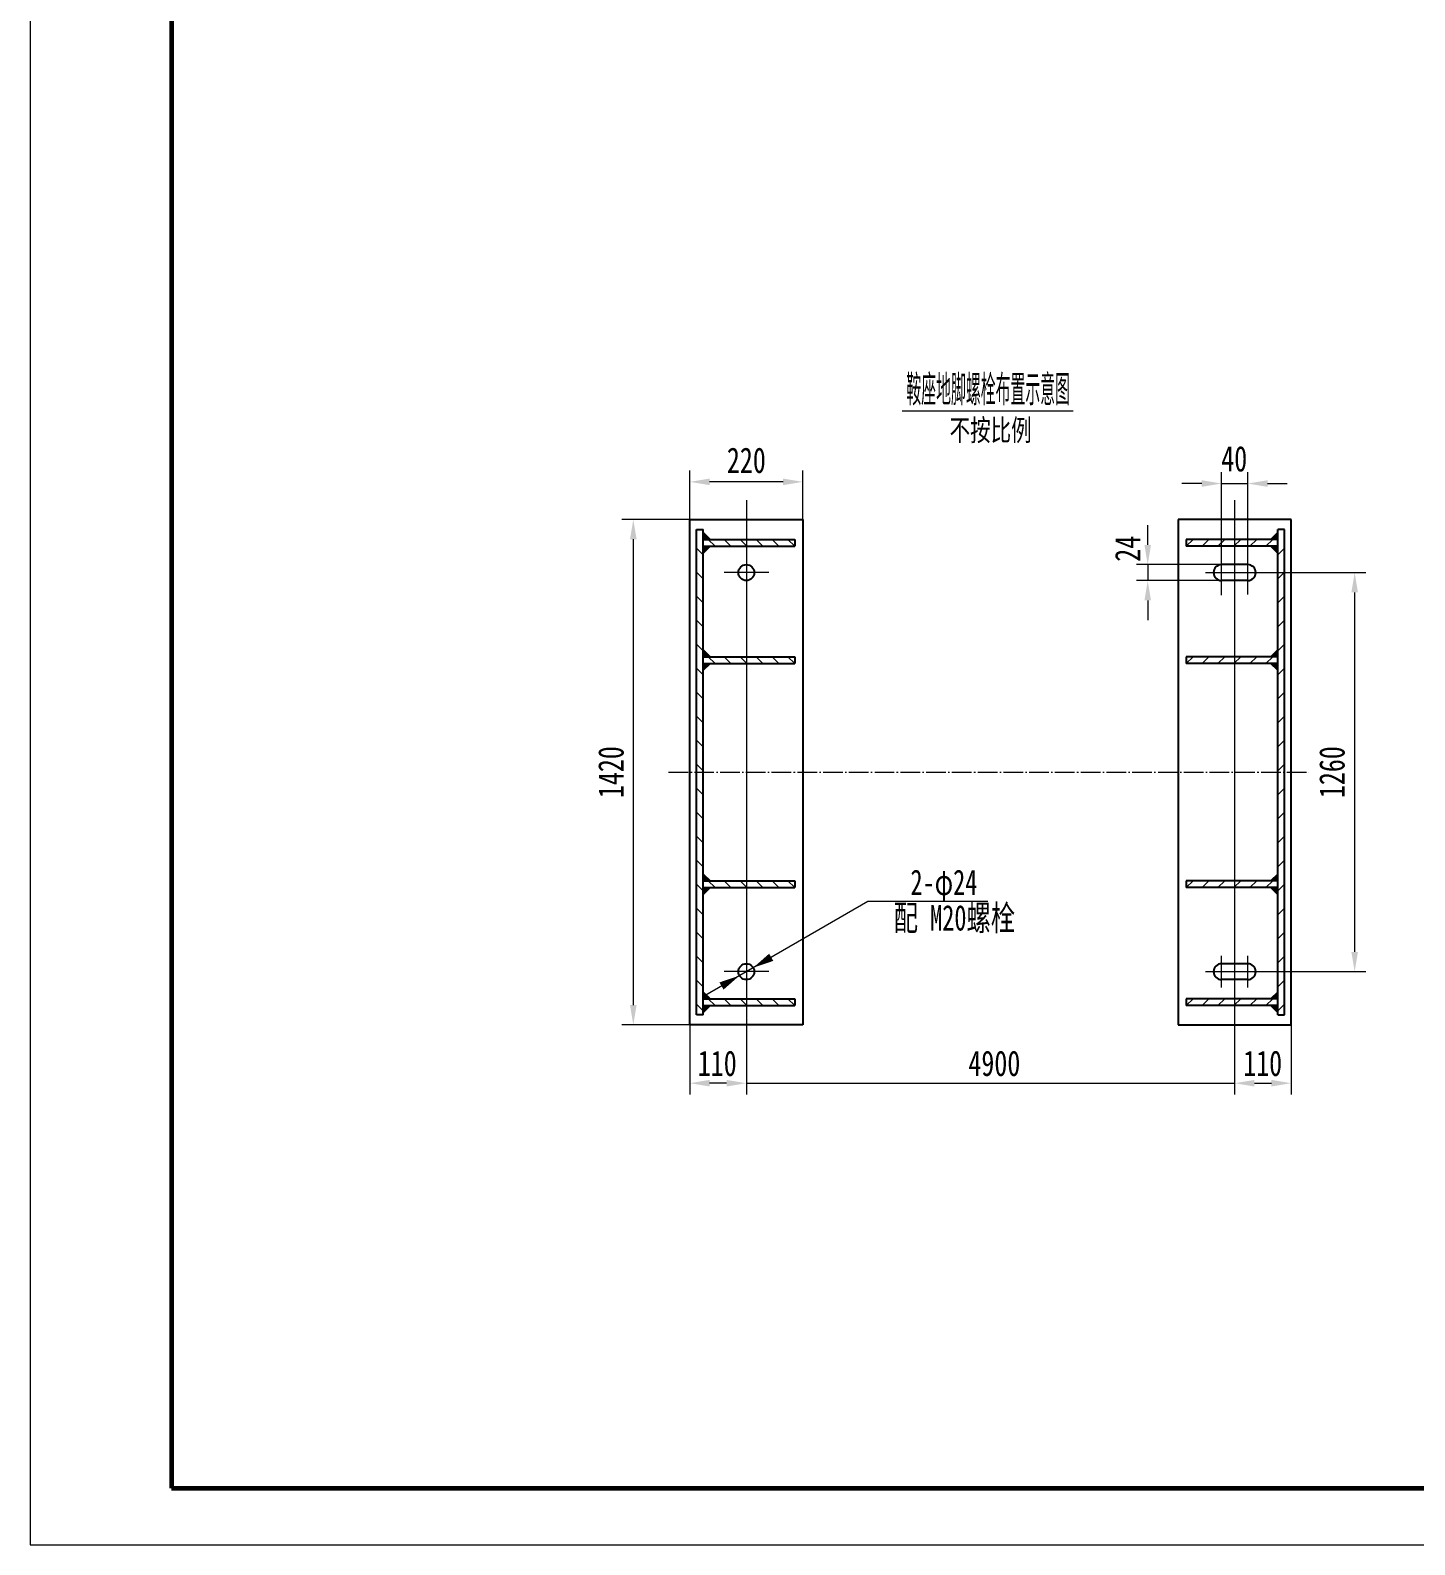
# Model space of a CAD drawing. Extents: x -6371 to 10240, y -9318 to 1396.
# Drawn here: x -4898 to -491, y -9318 to -4498 of the extents above; entities that cross this region are included whole.
import ezdxf
from ezdxf.enums import TextEntityAlignment as Align

# ---------------------------------------------------------------- set-up
doc = ezdxf.new("R2010")
doc.units = 0
doc.header["$LTSCALE"] = 25
doc.linetypes.add('ZXX-L', pattern=[3.28, 2.5, -0.3, 0.18, -0.3])
for name, color, linetype, lineweight in [('A 粗实线', 1, 'CONTINUOUS', 25), ('B 细实线', 7, 'CONTINUOUS', 15), ('C 文 字', 2, 'CONTINUOUS', 20), ('E 长中心线', 3, 'ZXX-L', 15)]:
    doc.layers.add(name, color=color, linetype=linetype, lineweight=lineweight)
doc.styles.add('HZTXT', font='SIMFANG.TTF', dxfattribs={"width": 0.75})

msp = doc.modelspace()

# ---------------------------------------------------------------- linework, layer by layer
at = {"layer": 'A 粗实线'}
for p, q in [((-2798.630005681239, -6054.719089284126), (-2438.628205681239, -6054.719089284126)), ((-2798.630005681239, -7663.207131684134), (-2798.630005681239, -6054.719089284126)), ((-2438.628205681239, -6054.719089284126), (-2438.628205681239, -7663.207131684134)), ((-1244.216153663098, -6054.719089284126), (-1244.216153663098, -7663.207131684134)), ((-884.2143536630992, -6054.719089284126), (-1244.216153663098, -6054.719089284126)), ((-884.2143536630992, -7663.207131684134), (-884.2143536630992, -6054.719089284126)), ((-2777.453356829758, -7631.442290243533), (-2777.453356829758, -6086.483974670266)), ((-2777.453356829758, -6086.483974670266), (-2755.853356829759, -6086.483974670266)), ((-2755.853356829758, -7631.442290243533), (-2755.853356829758, -6086.483974670266)), ((-2755.853356829758, -6096.64886005639), (-2734.253356829758, -6118.248860056391)), ((-2755.853356829758, -6102.048860056391), (-2739.653356829758, -6118.248860056391)), ((-2755.853356829758, -6107.448860056391), (-2745.053356829758, -6118.248860056391)), ((-2755.853356829758, -6112.848860056392), (-2750.453356829758, -6118.248860056391)), ((-2755.853356829758, -6118.248860056391), (-2464.040149146546, -6118.248860056391)), ((-2464.040149146546, -6118.248860056391), (-2464.040149146545, -6139.848860056392)), ((-1218.804210197792, -6118.248860056391), (-1218.804210197793, -6139.848860056392)), ((-926.99100251458, -6118.248860056391), (-1218.804210197792, -6118.248860056391)), ((-926.99100251458, -6096.64886005639), (-948.5910025145804, -6118.248860056391)), ((-926.99100251458, -6102.048860056391), (-943.1910025145808, -6118.248860056391)), ((-926.99100251458, -6107.448860056391), (-937.7910025145802, -6118.248860056391)), ((-926.99100251458, -6112.848860056392), (-932.3910025145806, -6118.248860056391)), ((-926.99100251458, -7631.442290243533), (-926.99100251458, -6086.483974670266)), ((-905.3910025145806, -6086.483974670266), (-926.99100251458, -6086.483974670266)), ((-905.3910025145806, -7631.442290243533), (-905.3910025145806, -6086.483974670266)), ((-2755.853356829758, -6139.848860056392), (-2464.040149146546, -6139.848860056392)), ((-2755.853356829758, -6145.248860056394), (-2750.453356829758, -6139.848860056392)), ((-2755.853356829758, -6150.648860056393), (-2745.053356829758, -6139.848860056392)), ((-2755.853356829758, -6156.048860056393), (-2739.653356829758, -6139.848860056392)), ((-2755.853356829758, -6161.448860056393), (-2734.253356829758, -6139.848860056392)), ((-926.99100251458, -6139.848860056392), (-1218.804210197792, -6139.848860056392)), ((-926.99100251458, -6161.448860056393), (-948.5910025145804, -6139.848860056392)), ((-926.99100251458, -6156.048860056393), (-943.1910025145808, -6139.848860056392)), ((-926.99100251458, -6150.648860056393), (-937.7910025145802, -6139.848860056392)), ((-926.99100251458, -6145.248860056394), (-932.3910025145806, -6139.848860056392)), ((-1022.455044863103, -6198.507991818795), (-1105.975462463093, -6198.507991818795)), ((-1022.455044863103, -6249.331878749457), (-1105.975462463093, -6249.331878749457)), ((-2755.853356829758, -6469.822420539606), (-2734.253356829758, -6491.422420539608)), ((-2755.853356829758, -6475.222420539605), (-2739.653356829758, -6491.422420539608)), ((-2755.853356829758, -6480.622420539607), (-2745.053356829758, -6491.422420539608)), ((-2755.853356829758, -6486.022420539606), (-2750.453356829758, -6491.422420539608)), ((-2755.853356829758, -6491.422420539608), (-2464.040149146546, -6491.422420539608)), ((-2464.040149146546, -6491.422420539608), (-2464.040149146545, -6513.022420539606)), ((-926.99100251458, -6491.422420539608), (-1218.804210197792, -6491.422420539608)), ((-1218.804210197792, -6491.422420539608), (-1218.804210197793, -6513.022420539606)), ((-926.99100251458, -6469.822420539606), (-948.5910025145804, -6491.422420539608)), ((-926.99100251458, -6475.222420539605), (-943.1910025145808, -6491.422420539608)), ((-926.99100251458, -6480.622420539607), (-937.7910025145802, -6491.422420539608)), ((-926.99100251458, -6486.022420539606), (-932.3910025145806, -6491.422420539608)), ((-2755.853356829758, -6513.022420539606), (-2464.040149146546, -6513.022420539606)), ((-2755.853356829758, -6529.222420539608), (-2739.653356829758, -6513.022420539608)), ((-2755.853356829758, -6523.822420539609), (-2745.053356829758, -6513.022420539608)), ((-2755.853356829758, -6518.422420539608), (-2750.453356829758, -6513.022420539608)), ((-2755.853356829758, -6534.622420539608), (-2734.253356829758, -6513.022420539608)), ((-926.99100251458, -6513.022420539606), (-1218.804210197792, -6513.022420539606)), ((-926.99100251458, -6534.622420539608), (-948.5910025145804, -6513.022420539608)), ((-926.99100251458, -6529.222420539608), (-943.1910025145808, -6513.022420539608)), ((-926.99100251458, -6523.822420539609), (-937.7910025145802, -6513.022420539608)), ((-926.99100251458, -6518.422420539608), (-932.3910025145806, -6513.022420539608)), ((-2755.853356829758, -7183.303756483128), (-2734.253356829758, -7204.903756483129)), ((-2755.853356829758, -7188.703756483129), (-2739.653356829758, -7204.903756483129)), ((-2755.853356829758, -7194.103756483129), (-2745.053356829758, -7204.903756483129)), ((-2755.853356829758, -7199.503756483129), (-2750.453356829758, -7204.903756483129)), ((-2755.853356829758, -7204.903756483129), (-2464.040149146546, -7204.903756483129)), ((-2755.853356829758, -7226.503756483129), (-2464.040149146546, -7226.503756483129)), ((-2755.853356829758, -7242.703756483132), (-2739.653356829758, -7226.503756483129)), ((-2755.853356829758, -7237.30375648313), (-2745.053356829758, -7226.503756483129)), ((-2755.853356829758, -7231.903756483131), (-2750.453356829758, -7226.503756483129)), ((-2755.853356829758, -7248.10375648313), (-2734.253356829758, -7226.503756483129)), ((-2464.040149146546, -7204.903756483129), (-2464.040149146545, -7226.503756483129)), ((-926.99100251458, -7204.903756483129), (-1218.804210197792, -7204.903756483129)), ((-1218.804210197792, -7204.903756483129), (-1218.804210197793, -7226.503756483129)), ((-926.99100251458, -7226.503756483129), (-1218.804210197792, -7226.503756483129)), ((-926.99100251458, -7183.303756483128), (-948.5910025145804, -7204.903756483129)), ((-926.99100251458, -7248.10375648313), (-948.5910025145804, -7226.503756483129)), ((-926.99100251458, -7188.703756483129), (-943.1910025145808, -7204.903756483129)), ((-926.99100251458, -7242.703756483132), (-943.1910025145808, -7226.503756483129)), ((-926.99100251458, -7194.103756483129), (-937.7910025145802, -7204.903756483129)), ((-926.99100251458, -7237.30375648313), (-937.7910025145802, -7226.503756483129)), ((-926.99100251458, -7199.503756483129), (-932.3910025145806, -7204.903756483129)), ((-926.99100251458, -7231.903756483131), (-932.3910025145806, -7226.503756483129)), ((-1022.455044863103, -7468.594430109865), (-1105.975462463093, -7468.594430109865)), ((-1022.455044863103, -7519.418141258398), (-1105.975462463093, -7519.418141258398)), ((-2755.853356829758, -7558.806815629656), (-2734.253356829758, -7580.406815629656)), ((-2755.853356829758, -7564.206815629656), (-2739.653356829758, -7580.406815629656)), ((-926.99100251458, -7558.806815629656), (-948.5910025145804, -7580.406815629656)), ((-926.99100251458, -7564.206815629656), (-943.1910025145808, -7580.406815629656)), ((-2755.853356829758, -7569.606815629656), (-2745.053356829758, -7580.406815629656)), ((-2755.853356829758, -7575.006815629657), (-2750.453356829758, -7580.406815629656)), ((-2755.853356829758, -7580.406815629656), (-2464.040149146546, -7580.406815629656)), ((-2755.853356829758, -7602.006815629657), (-2464.040149146546, -7602.006815629657)), ((-2755.853356829758, -7618.206815629659), (-2739.653356829758, -7602.006815629657)), ((-2755.853356829758, -7612.806815629658), (-2745.053356829758, -7602.006815629657)), ((-2755.853356829758, -7607.406815629658), (-2750.453356829758, -7602.006815629657)), ((-2755.853356829758, -7623.606815629658), (-2734.253356829758, -7602.006815629657)), ((-2464.040149146546, -7580.406815629656), (-2464.040149146545, -7602.006815629657)), ((-926.99100251458, -7580.406815629656), (-1218.804210197792, -7580.406815629656)), ((-1218.804210197792, -7580.406815629656), (-1218.804210197793, -7602.006815629657)), ((-926.99100251458, -7602.006815629657), (-1218.804210197792, -7602.006815629657)), ((-926.99100251458, -7623.606815629658), (-948.5910025145804, -7602.006815629657)), ((-926.99100251458, -7618.206815629659), (-943.1910025145808, -7602.006815629657)), ((-926.99100251458, -7569.606815629656), (-937.7910025145802, -7580.406815629656)), ((-926.99100251458, -7612.806815629658), (-937.7910025145802, -7602.006815629657)), ((-926.99100251458, -7575.006815629657), (-932.3910025145806, -7580.406815629656)), ((-926.99100251458, -7607.406815629658), (-932.3910025145806, -7602.006815629657)), ((-2438.628205681239, -7663.207131684134), (-2798.630005681239, -7663.207131684134)), ((-2755.853356829759, -7631.442290243533), (-2777.453356829758, -7631.442290243533)), ((-1244.216153663098, -7663.207131684134), (-884.2143536630992, -7663.207131684134)), ((-926.99100251458, -7631.442290243533), (-905.3910025145806, -7631.442290243533))]:
    msp.add_line(p, q, dxfattribs=at)
at = {"layer": 'A 粗实线', "color": 5, "lineweight": 60}
msp.add_lwpolyline([(-4448.198954371564, -9137.981960462534), (10059.80104562844, -9137.981960462534), (10059.80104562844, 1194.018039537466), (-4448.198954371564, 1194.018039537466)], close=True, dxfattribs=at)
at = {"layer": 'A 粗实线'}
for centre in [(-2618.629105681239, -6223.919935284133), (-2618.629105681239, -7494.006285684126)]:
    msp.add_circle(centre, 25.41189128001251, dxfattribs=at)
for centre, start, end in [((-1105.975462463093, -6223.919935284132), 90, 270), ((-1022.455044863103, -6223.919935284132), 270, 90), ((-1105.975462463093, -7494.006285684125), 90, 270), ((-1022.455044863103, -7494.006285684125), 270, 90)]:
    msp.add_arc(centre, 25.41189128001251, start, end, dxfattribs=at)
at = {"layer": 'B 细实线'}
for p, q in [((-2122.069222395839, -5709.21240077431), (-1577.689955532027, -5709.21240077431)), ((-2798.630005681239, -6054.719089284126), (-2798.630005681239, -5898.973241735172)), ((-2438.628205681239, -6054.719089284126), (-2438.628205681239, -5898.973241735172)), ((-1105.975462463093, -6078.146720959229), (-1105.975462463093, -5904.362416388698)), ((-1022.455044863103, -6082.140439392707), (-1022.455044863103, -5904.362416388698)), ((-2501.628520681239, -5934.973421735173), (-2735.629690681239, -5934.973421735173)), ((-1168.975777463093, -5940.362596388698), (-1231.976092463094, -5940.362596388698)), ((-1105.975462463093, -5940.362596388698), (-1022.455044863103, -5940.362596388698)), ((-959.4547298631041, -5940.362596388698), (-896.4544148631039, -5940.362596388698)), ((-2618.629105681239, -5993.576410474951), (-2618.629105681239, -7738.113552956317)), ((-1064.215253663098, -5993.576410474951), (-1064.215253663098, -7738.113552956317)), ((-2798.630005681239, -6054.719089284126), (-3014.537251665087, -6054.719089284126)), ((-1340.93015151502, -6135.507676818796), (-1340.93015151502, -6072.507361818794)), ((-2978.537071665088, -6117.719404284126), (-2978.537071665088, -7600.206816684133)), ((-2740.004525979627, -6118.248860056391), (-2718.410801400984, -6139.848860056392)), ((-2667.506630324493, -6139.848860056392), (-2689.09995505185, -6118.249035838531)), ((-2638.195559906099, -6118.248860056391), (-2616.602059449597, -6139.848860056392)), ((-2565.697664303912, -6139.848860056392), (-2587.291164760414, -6118.248860056391)), ((-2536.38676961473, -6118.249035838531), (-2514.793220832127, -6139.848860056392)), ((-2486.350936119866, -6118.249035838531), (-2464.757387337263, -6139.848860056392)), ((-1196.493423224472, -6118.249035838531), (-1218.086972007075, -6139.848860056392)), ((-1146.457589729608, -6118.249035838531), (-1168.051138512211, -6139.848860056392)), ((-1117.146695040426, -6139.848860056392), (-1095.553194583924, -6118.248860056391)), ((-1105.975462463093, -6295.327347908047), (-1105.975462463093, -6078.146720959229)), ((-1044.648799438239, -6118.248860056391), (-1066.24229989474, -6139.848860056392)), ((-1022.455044863103, -6293.3492408351), (-1022.455044863103, -6082.140439392707)), ((-1015.337729019845, -6139.848860056392), (-993.744404292489, -6118.249035838531)), ((-942.8398333647119, -6118.248860056391), (-964.4335579433537, -6139.848860056392)), ((-2777.453356829758, -6146.006791814114), (-2755.853356829759, -6167.613067235345)), ((-905.3910025145806, -6146.006791814114), (-926.99100251458, -6167.613067235345)), ((-1105.975462463093, -6198.507991818795), (-1376.930331515021, -6198.507991818795)), ((-1340.93015151502, -6198.507991818795), (-1340.93015151502, -6249.331878749457)), ((-2755.853356829759, -6243.992335848538), (-2777.453356829758, -6222.386060427286)), ((-2546.580312917183, -6223.919935284133), (-2689.032584268629, -6223.919935284133)), ((-1105.975462463093, -6249.331878749457), (-1376.930331515021, -6249.331878749457)), ((-1156.799173611646, -6223.919935284132), (-971.631333714552, -6223.919935284132)), ((-971.631333714552, -6223.919935284132), (-646.0124804630568, -6223.919935284132)), ((-926.99100251458, -6243.992335848538), (-905.3910025145806, -6222.386060427286)), ((-2777.453356829758, -6298.765329040474), (-2755.853356829759, -6320.371828583891)), ((-1340.93015151502, -6312.332193749455), (-1340.93015151502, -6375.332508749456)), ((-905.3910025145806, -6298.765329040474), (-926.99100251458, -6320.371828583891)), ((-682.0126604630568, -7431.005970684125), (-682.0126604630568, -6286.920250284133)), ((-2755.853356829759, -6396.750921414952), (-2777.453356829758, -6375.144421871541)), ((-926.99100251458, -6396.750921414952), (-905.3910025145806, -6375.144421871541)), ((-2777.453356829758, -6451.523690484713), (-2755.853356829759, -6473.130190028149)), ((-905.3910025145806, -6451.523690484713), (-926.99100251458, -6473.130190028149)), ((-2740.004525979627, -6491.422420539608), (-2718.410801400984, -6513.022420539606)), ((-2667.506630324493, -6513.022420539606), (-2689.09995505185, -6491.422596321748)), ((-2638.195559906099, -6491.422420539608), (-2616.602059449597, -6513.022420539606)), ((-2565.697664303912, -6513.022420539606), (-2587.291164760414, -6491.422420539608)), ((-2536.38676961473, -6491.422596321748), (-2514.793220832127, -6513.022420539606)), ((-2486.350936119866, -6491.422596321748), (-2464.757387337263, -6513.022420539606)), ((-1196.493423224472, -6491.422596321748), (-1218.086972007075, -6513.022420539606)), ((-1146.457589729608, -6491.422596321748), (-1168.051138512211, -6513.022420539606)), ((-1117.146695040426, -6513.022420539606), (-1095.553194583924, -6491.422420539608)), ((-1044.648799438239, -6491.422420539608), (-1066.24229989474, -6513.022420539606)), ((-1015.337729019845, -6513.022420539606), (-993.744404292489, -6491.422596321748)), ((-942.8398333647119, -6491.422420539608), (-964.4335579433537, -6513.022420539606)), ((-2755.853356829759, -6549.509458641319), (-2777.453356829758, -6527.902959097902)), ((-926.99100251458, -6549.509458641319), (-905.3910025145806, -6527.902959097902)), ((-2777.453356829758, -6604.28222771109), (-2755.853356829759, -6625.888727254507)), ((-905.3910025145806, -6604.28222771109), (-926.99100251458, -6625.888727254507)), ((-2755.853356829759, -6702.267820085555), (-2777.453356829758, -6680.66132054214)), ((-926.99100251458, -6702.267820085555), (-905.3910025145806, -6680.66132054214)), ((-2777.453356829758, -6757.040589155315), (-2755.853356829759, -6778.64708869875)), ((-905.3910025145806, -6757.040589155315), (-926.99100251458, -6778.64708869875)), ((-2755.853356829759, -6855.026357311918), (-2777.453356829758, -6833.419857768504)), ((-926.99100251458, -6855.026357311918), (-905.3910025145806, -6833.419857768504)), ((-2777.453356829758, -6909.799038490629), (-2755.853356829759, -6931.405538034045)), ((-905.3910025145806, -6909.799038490629), (-926.99100251458, -6931.405538034045)), ((-2755.853356829759, -7007.784806647218), (-2777.453356829758, -6986.178307103803)), ((-926.99100251458, -7007.784806647218), (-905.3910025145806, -6986.178307103803)), ((-2777.453356829758, -7062.557663608054), (-2755.853356829759, -7084.163939029287)), ((-905.3910025145806, -7062.557663608054), (-926.99100251458, -7084.163939029287)), ((-2755.853356829758, -7160.543119686346), (-2777.453356829758, -7138.936844330164)), ((-926.99100251458, -7160.543119686346), (-905.3910025145806, -7138.936844330164)), ((-2777.453356829758, -7215.316112943354), (-2755.853356829758, -7236.922388299514)), ((-2740.004525979627, -7204.903756483129), (-2718.410801400984, -7226.503756483129)), ((-2667.506630324493, -7226.503756483129), (-2689.09995505185, -7204.903932265269)), ((-2638.195559906099, -7204.903756483129), (-2616.602059449597, -7226.503756483129)), ((-2565.697664303912, -7226.503756483129), (-2587.291164760414, -7204.903756483129)), ((-2536.38676961473, -7204.903932265269), (-2514.793220832127, -7226.503756483129)), ((-2486.350936119866, -7204.903932265269), (-2464.757387337263, -7226.503756483129)), ((-1196.493423224472, -7204.903932265269), (-1218.086972007075, -7226.503756483129)), ((-1146.457589729608, -7204.903932265269), (-1168.051138512211, -7226.503756483129)), ((-1117.146695040426, -7226.503756483129), (-1095.553194583924, -7204.903756483129)), ((-1044.648799438239, -7204.903756483129), (-1066.24229989474, -7226.503756483129)), ((-1015.337729019845, -7226.503756483129), (-993.744404292489, -7204.903932265269)), ((-942.8398333647119, -7204.903756483129), (-964.4335579433537, -7226.503756483129)), ((-905.3910025145806, -7215.316112943354), (-926.99100251458, -7236.922388299514)), ((-2231.585166675655, -7270.546363311036), (-2754.952373964252, -7572.712561324129)), ((-1850.316537798899, -7270.546363311036), (-2231.585166675655, -7270.546363311036)), ((-2755.853356829758, -7313.30156902164), (-2777.453356829758, -7291.695293665482)), ((-926.99100251458, -7313.30156902164), (-905.3910025145806, -7291.695293665482)), ((-2777.453356829758, -7368.07456227867), (-2755.853356829759, -7389.681061822062)), ((-905.3910025145806, -7368.07456227867), (-926.99100251458, -7389.681061822062)), ((-2755.853356829759, -7466.060242544196), (-2777.453356829758, -7444.453743000781)), ((-1105.975462463093, -7544.830084723738), (-1105.975462463093, -7443.182486644526)), ((-1022.455044863103, -7544.830084723738), (-1022.455044863103, -7443.182486644526)), ((-926.99100251458, -7466.060242544196), (-905.3910025145806, -7444.453743000781)), ((-2546.580312917183, -7494.006285684128), (-2689.032584268629, -7494.006285684128)), ((-1156.799173611646, -7494.006285684125), (-971.631333714552, -7494.006285684125)), ((-971.631333714552, -7494.006285684125), (-646.0124804630568, -7494.006285684125)), ((-2777.453356829758, -7520.83301161397), (-2755.853356829758, -7542.439174910201)), ((-905.3910025145806, -7520.83301161397), (-926.99100251458, -7542.439174910201)), ((-2755.853356829758, -7618.818467692241), (-2777.453356829758, -7597.212192336081)), ((-2740.004525979627, -7580.406815629656), (-2718.410801400984, -7602.006815629657)), ((-2667.506630324493, -7602.006815629657), (-2689.09995505185, -7580.406991411796)), ((-2638.195559906099, -7580.406815629656), (-2616.602059449597, -7602.006815629657)), ((-2565.697664303912, -7602.006815629657), (-2587.291164760414, -7580.406815629656)), ((-2536.38676961473, -7580.406991411796), (-2514.793220832127, -7602.006815629657)), ((-2486.350936119866, -7580.406991411796), (-2464.757387337263, -7602.006815629657)), ((-1196.493423224472, -7580.406991411796), (-1218.086972007075, -7602.006815629657)), ((-1146.457589729608, -7580.406991411796), (-1168.051138512211, -7602.006815629657)), ((-1117.146695040426, -7602.006815629657), (-1095.553194583924, -7580.406815629656)), ((-1044.648799438239, -7580.406815629656), (-1066.24229989474, -7602.006815629657)), ((-1015.337729019845, -7602.006815629657), (-993.744404292489, -7580.406991411796)), ((-942.8398333647119, -7580.406815629656), (-964.4335579433537, -7602.006815629657)), ((-926.99100251458, -7618.818467692241), (-905.3910025145806, -7597.212192336081)), ((-2798.630005681239, -7663.207131684134), (-3014.537251665087, -7663.207131684134)), ((-2798.630005681239, -7663.207131684134), (-2798.630005681239, -7885.076215026814)), ((-884.2143536630992, -7663.207131684134), (-884.2143536630992, -7885.076215026814)), ((-2618.629105681239, -7738.113552956317), (-2618.629105681239, -7885.076215026814)), ((-2618.629105681239, -7738.113552956317), (-2618.629105681239, -7885.076215026814)), ((-1064.215253663098, -7738.113552956317), (-1064.215253663098, -7885.076215026814)), ((-1064.215253663098, -7738.113552956317), (-1064.215253663098, -7885.076215026814)), ((-2681.629420681239, -7849.076035026815), (-2735.629690681239, -7849.076035026815)), ((-2618.629105681239, -7849.076035026815), (-1064.215253663098, -7849.076035026815)), ((-1001.214938663098, -7849.076035026815), (-947.2146686630995, -7849.076035026815))]:
    msp.add_line(p, q, dxfattribs=at)
msp.add_lwpolyline([(-4898.198954371564, -9317.981960462534), (10239.80104562844, -9317.981960462534), (10239.80104562844, 1374.018039537466), (-4898.198954371564, 1374.018039537466)], close=True, dxfattribs=at)
for points in [[(-2596.621762274542, -7481.300340044118, 0, 26.400132, 0), (-2539.463799836386, -7448.300175044118, 26.400132, 26.400132, 0)], [(-2640.636449087939, -7506.712231324131, 0, 26.400132, 0), (-2697.794411526096, -7539.712396324129, 26.400132, 26.400132, 0)]]:
    msp.add_lwpolyline(points, format="xyseb", dxfattribs=at)
msp.add_lwpolyline([(-2596.621762274542, -7481.300340044118), (-2596.621762274542, -7481.300340044118)], dxfattribs=at)
for points in [[(-2735.629690681239, -5924.473369235173), (-2735.629690681239, -5945.473474235174), (-2798.630005681239, -5934.973421735173)], [(-2501.628520681239, -5924.473369235173), (-2501.628520681239, -5945.473474235174), (-2438.628205681239, -5934.973421735173)], [(-1168.975777463093, -5929.862543888697), (-1168.975777463093, -5950.862648888698), (-1105.975462463093, -5940.362596388698)], [(-959.4547298631041, -5929.862543888697), (-959.4547298631041, -5950.862648888698), (-1022.455044863103, -5940.362596388698)], [(-2968.037019165088, -6117.719404284126), (-2989.037124165088, -6117.719404284126), (-2978.537071665088, -6054.719089284126)], [(-1351.43020401502, -6135.507676818796), (-1330.43009901502, -6135.507676818796), (-1340.93015151502, -6198.507991818795)], [(-1351.43020401502, -6312.332193749455), (-1330.43009901502, -6312.332193749455), (-1340.93015151502, -6249.331878749457)], [(-692.5127129630564, -6286.920250284133), (-671.5126079630563, -6286.920250284133), (-682.0126604630568, -6223.919935284132)], [(-692.5127129630564, -7431.005970684125), (-671.5126079630563, -7431.005970684125), (-682.0126604630568, -7494.006285684125)], [(-2968.037019165088, -7600.206816684133), (-2989.037124165088, -7600.206816684133), (-2978.537071665088, -7663.207131684134)], [(-2735.629690681239, -7838.575982526814), (-2735.629690681239, -7859.576087526814), (-2798.630005681239, -7849.076035026815)], [(-2681.629420681239, -7838.575982526814), (-2681.629420681239, -7859.576087526814), (-2618.629105681239, -7849.076035026815)], [(-2681.629420681239, -7838.575982526814), (-2681.629420681239, -7859.576087526814), (-2618.629105681239, -7849.076035026815)], [(-1001.214938663098, -7838.575982526814), (-1001.214938663098, -7859.576087526814), (-1064.215253663098, -7849.076035026815)], [(-1001.214938663098, -7838.575982526814), (-1001.214938663098, -7859.576087526814), (-1064.215253663098, -7849.076035026815)], [(-947.2146686630995, -7838.575982526814), (-947.2146686630995, -7859.576087526814), (-884.2143536630992, -7849.076035026815)]]:
    msp.add_solid(points, dxfattribs=at)
at = {"layer": 'E 长中心线'}
msp.add_line((-2866.117230487377, -6858.96311048413), (-827.700084464107, -6858.96311048413), dxfattribs=at)

# ---------------------------------------------------------------- texts
at = {"layer": 'C 文 字', "style": 'HZTXT', "width": 0.3991802976284362}
msp.add_text('鞍座地脚螺栓布置示意图', height=85.69842849, dxfattribs=at).set_placement((-2109.153185039112, -5682.011420200547), (-1588.434840597751, -5682.011420200547), align=Align.FIT)
at = {"layer": 'C 文 字', "style": 'HZTXT'}
for s, height, width, p in [('不按比例', 68.409363420468, 0.7, (-1840.968184634656, -5768.873255486898)), ('220', 81, 0.75, (-2618.629105681239, -5866.751858484276)), ('110', 81, 0.75, (-2711.279785825844, -7786.242930582045)), ('4900', 81, 0.75, (-1829.135376558498, -7786.242930582045)), ('110', 81, 0.75, (-975.0169426227731, -7786.242930582045))]:
    msp.add_text(s, height=height, dxfattribs=dict(at, width=width)).set_placement(p, align=Align.MIDDLE)
at = {"layer": 'C 文 字', "style": 'HZTXT', "width": 0.75}
msp.add_text('40', height=81, dxfattribs=at).set_placement((-1065.546959747153, -5861.347699581383), align=Align.MIDDLE_CENTER)
msp.add_text('24', height=81, rotation=90, dxfattribs=at).set_placement((-1404.880896572558, -6148.037169476198), align=Align.MIDDLE_CENTER)
for s, p in [('1420', (-3049.299906459065, -6858.963110484127)), ('1260', (-754.0130204630559, -6858.963110484127))]:
    msp.add_text(s, height=81, rotation=90, dxfattribs=at).set_placement(p, align=Align.MIDDLE)
at = {"layer": 'C 文 字', "style": 'HZTXT', "width": 0.7}
for s, p in [('2-φ24', (-2096.142989645572, -7209.498904479949)), ('配 M20螺栓', (-2149.48754820772, -7322.499453598617))]:
    msp.add_text(s, height=81, dxfattribs=at).set_placement(p, align=Align.MIDDLE_LEFT)

doc.saveas('drawing.dxf')
